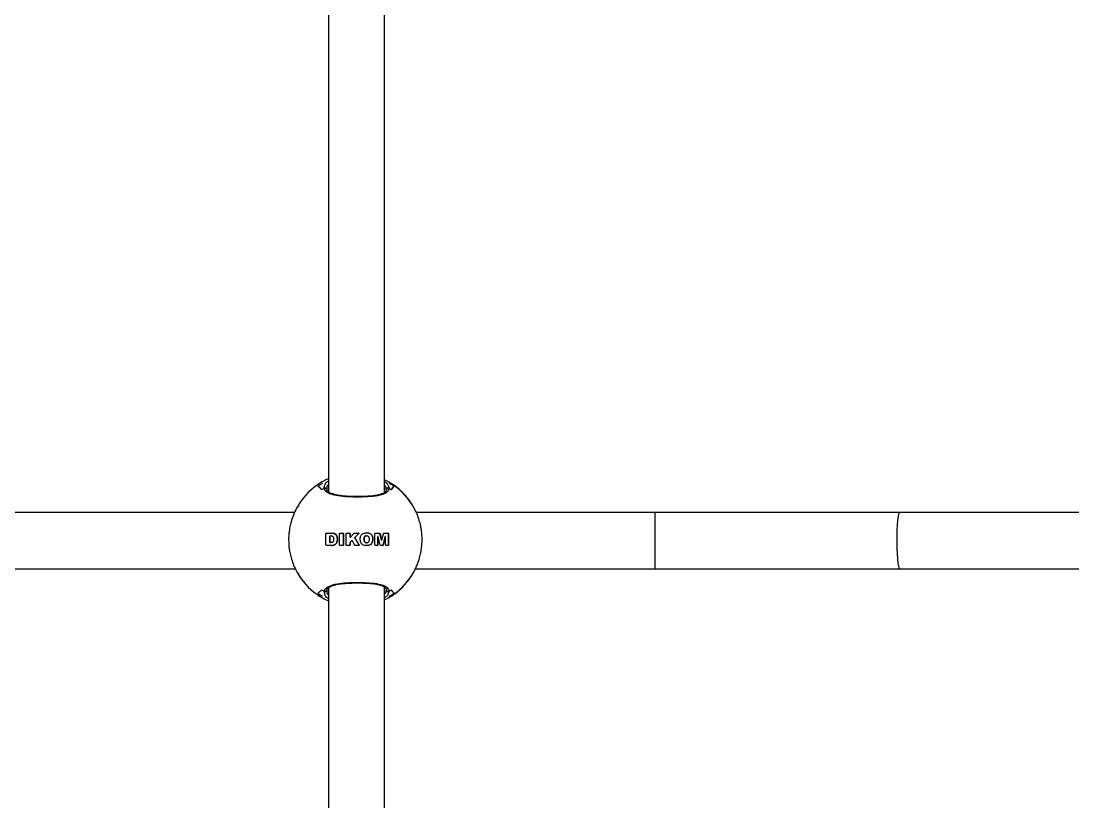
# Model space of a CAD drawing. Header units: millimetres. Extents: x -3650 to 2858, y -2899 to 2376.
# Drawn here: x 708.8 to 1008.4, y 51.4 to 273.6 of the extents above; entities that cross this region are included whole.
import ezdxf

# ---------------------------------------------------------------- set-up
doc = ezdxf.new("R2010")
doc.units = ezdxf.units.MM
doc.layers.add('DIKOM_ОБЪЕКТ', color=7, linetype='Continuous')

msp = doc.modelspace()

# ---------------------------------------------------------------- linework, layer by layer
at = {"layer": 'DIKOM_ОБЪЕКТ'}
for p, q in [((796.33, 412.34), (796.33, 139.7)), ((812.33, 139.51), (812.33, 412.53)), ((813.31, 141.47), (813.59, 140.7)), ((795.87, 140.36), (795.86, 140.55)), ((812.83, 140.22), (812.8, 140.31)), ((787.85, 135.78), (787.77, 135.52)), ((788.11, 136.41), (787.94, 136.13)), ((788.01, 136.27), (787.96, 136.11)), ((786.67, 133.76), (521.33, 133.76)), ((889.42, 133.76), (821.33, 133.76)), ((959.07, 133.76), (889.42, 133.76)), ((889.42, 117.76), (889.42, 133.76)), ((1024.33, 133.76), (959.07, 133.76)), ((795.59, 127.78), (795.69, 127.89)), ((795.59, 124.61), (795.59, 127.73)), ((795.69, 127.89), (795.8, 127.93)), ((795.8, 127.93), (795.89, 127.93)), ((795.89, 127.93), (797.23, 127.93)), ((796.7, 126.94), (796.7, 125.41)), ((796.7, 125.41), (796.7, 126.94)), ((796.7, 126.94), (796.7, 126.94)), ((796.94, 127.14), (796.94, 127.14)), ((796.95, 127.14), (797.13, 127.13)), ((796.96, 127.14), (796.96, 127.14)), ((797.23, 127.93), (797.94, 127.83)), ((797.94, 127.83), (797.23, 127.93)), ((797.54, 126.98), (797.63, 126.87)), ((797.94, 127.83), (798.09, 127.77)), ((798.09, 127.77), (797.94, 127.83)), ((797.94, 127.83), (797.94, 127.83)), ((798.09, 127.77), (798.61, 127.31)), ((798.6, 127.31), (798.09, 127.77)), ((798.09, 127.77), (798.09, 127.77)), ((798.8, 126.87), (798.6, 127.31)), ((798.6, 127.31), (798.61, 127.31)), ((798.61, 127.31), (798.8, 126.87)), ((798.75, 125.31), (798.88, 125.89)), ((798.88, 125.89), (798.76, 125.31)), ((798.8, 126.87), (798.88, 125.89)), ((798.88, 125.89), (798.8, 126.87)), ((798.8, 126.87), (798.8, 126.87)), ((798.88, 125.89), (798.88, 125.89)), ((799.51, 124.61), (799.51, 127.73)), ((799.71, 127.93), (800.41, 127.93)), ((800.61, 127.73), (800.61, 124.61)), ((800.61, 124.61), (800.61, 127.73)), ((800.61, 127.73), (800.61, 127.73)), ((801.41, 124.61), (801.41, 127.74)), ((801.61, 127.93), (802.3, 127.93)), ((802.5, 127.73), (802.5, 126.8)), ((802.5, 126.8), (802.5, 127.73)), ((802.5, 127.73), (802.5, 127.73)), ((802.5, 126.8), (802.5, 126.8)), ((802.57, 126.73), (802.58, 126.73)), ((802.64, 126.76), (803.52, 127.78)), ((803.85, 127.93), (804.89, 127.93)), ((803.91, 126.44), (803.91, 126.44)), ((803.94, 126.75), (804.95, 127.79)), ((803.94, 126.75), (803.95, 126.75)), ((804.95, 127.79), (803.95, 126.75)), ((804.95, 127.79), (804.95, 127.79)), ((806.48, 126.53), (806.48, 125.81)), ((806.48, 126.53), (806.48, 126.53)), ((806.48, 125.81), (806.48, 126.53)), ((806.65, 126.94), (806.65, 126.94)), ((806.92, 127.13), (806.92, 127.13)), ((807.18, 127.18), (807.18, 127.18)), ((807.86, 127.91), (807.19, 127.95)), ((807.86, 127.91), (807.86, 127.91)), ((807.9, 126.45), (807.89, 125.81)), ((808.9, 126.87), (808.9, 126.87)), ((809.56, 124.61), (809.56, 127.73)), ((809.76, 127.93), (810.77, 127.93)), ((810.43, 124.61), (810.43, 126.9)), ((810.43, 126.9), (810.44, 126.9)), ((810.44, 126.9), (810.44, 124.61)), ((810.46, 126.92), (810.46, 126.92)), ((811.06, 124.61), (810.49, 126.9)), ((811.46, 125.98), (811.01, 127.74)), ((811.02, 127.74), (811.47, 125.98)), ((811.46, 125.98), (811.47, 125.98)), ((811.51, 125.95), (811.51, 125.95)), ((811.56, 125.98), (812, 127.74)), ((812.53, 126.9), (811.95, 124.61)), ((811.95, 124.61), (812.53, 126.9)), ((812.25, 127.93), (813.25, 127.93)), ((812.53, 126.9), (812.53, 126.9)), ((812.56, 126.92), (812.55, 126.92)), ((812.58, 124.61), (812.58, 126.9)), ((813.44, 124.61), (813.44, 127.73)), ((813.44, 127.73), (813.45, 127.73)), ((813.45, 127.73), (813.45, 124.61)), ((795.6, 124.56), (795.59, 124.61)), ((795.81, 124.42), (795.68, 124.47)), ((795.89, 124.41), (795.81, 124.42)), ((797.24, 124.41), (795.89, 124.41)), ((796.7, 125.41), (796.7, 125.41)), ((796.93, 125.21), (796.93, 125.21)), ((797.33, 125.24), (796.95, 125.21)), ((796.96, 125.21), (796.96, 125.21)), ((797.37, 124.42), (797.24, 124.41)), ((797.25, 124.41), (797.37, 124.42)), ((797.9, 124.51), (797.37, 124.42)), ((797.37, 124.42), (797.89, 124.51)), ((797.37, 124.42), (797.37, 124.42)), ((797.89, 124.51), (797.9, 124.51)), ((798.75, 125.31), (798.76, 125.31)), ((800.41, 124.41), (799.71, 124.41)), ((800.61, 124.61), (800.61, 124.61)), ((802.3, 124.41), (801.61, 124.41)), ((802.5, 125.07), (802.5, 124.61)), ((802.5, 124.61), (802.5, 125.07)), ((802.5, 125.07), (802.5, 125.07)), ((802.5, 124.61), (802.5, 124.61)), ((802.93, 125.71), (802.64, 125.41)), ((802.64, 125.41), (802.93, 125.71)), ((802.64, 125.41), (802.64, 125.41)), ((802.93, 125.71), (802.93, 125.71)), ((803.03, 125.76), (803.03, 125.76)), ((803.72, 124.59), (803.16, 125.68)), ((804.95, 124.41), (804.01, 124.41)), ((805.04, 124.58), (805.04, 124.58)), ((806.48, 125.81), (806.6, 125.46)), ((806.48, 125.81), (806.48, 125.81)), ((806.61, 125.46), (806.48, 125.81)), ((806.6, 125.46), (806.61, 125.46)), ((807.16, 125.16), (807.17, 125.16)), ((807.2, 124.35), (807.87, 124.44)), ((807.89, 125.81), (807.77, 125.45)), ((807.87, 124.44), (807.87, 124.44)), ((808.87, 125.4), (808.88, 125.4)), ((810.24, 124.41), (809.76, 124.41)), ((810.43, 124.61), (810.44, 124.61)), ((811.71, 124.41), (811.31, 124.41)), ((811.95, 124.61), (811.95, 124.61)), ((813.25, 124.41), (812.77, 124.41)), ((813.44, 124.61), (813.45, 124.61)), ((521.08, 117.76), (786.89, 117.76)), ((821.08, 117.76), (889.42, 117.76)), ((889.42, 117.76), (959.07, 117.76)), ((959.07, 117.76), (1024.33, 117.76)), ((787.77, 116.52), (787.85, 116.26)), ((787.96, 115.93), (788.01, 115.77)), ((795.39, 110.25), (795.11, 111.34)), ((795.91, 111.56), (795.93, 111.48)), ((796.33, 112.34), (796.33, -160.3)), ((812.33, -160.49), (812.33, 112.53)), ((812.8, 111.73), (812.83, 111.82)), ((813.59, 111.34), (813.27, 110.53)), ((814.16, 110.01), (813.65, 109.94)), ((814.24, 110.3), (814.24, 110.02))]:
    msp.add_line(p, q, dxfattribs=at)
at = {"layer": 'DIKOM_ОБЪЕКТ', "flags": 128}
msp.add_lwpolyline([(959.07, 117.76), (958.9, 117.95), (958.74, 118.5), (958.59, 119.39), (958.47, 120.58), (958.37, 122.02), (958.3, 123.62), (958.28, 125.33), (958.29, 127.06), (958.33, 128.72), (958.41, 130.25), (958.52, 131.57), (958.66, 132.62), (958.82, 133.34), (958.99, 133.72), (959.07, 133.76)], dxfattribs=at)
at = {"layer": 'DIKOM_ОБЪЕКТ'}
for centre, radius, start, end in [((804.01, 126.03), 18.99, 122.6654, 147.3703), ((804.17, 126.02), 18.67, 120.5919, 125.6266), ((804.15, 126.04), 18.66, 54.3693, 59.4077), ((803.99, 126.03), 18.99, 32.6301, 57.3343), ((804.29, 126.13), 17.22, 122.2133, 125.0605), ((804.26, 125.9), 17.49, 54.9611, 57.765), ((804.01, 126.01), 19, 212.6307, 237.3324), ((803.99, 126.01), 19, 302.6679, 327.3689), ((804.32, 125.96), 17.28, 234.9374, 237.7754), ((804.23, 126.18), 17.54, 302.2462, 305.041), ((804.12, 125.95), 18.59, 234.3625, 239.4191), ((804.2, 125.94), 18.58, 300.5813, 305.6417)]:
    msp.add_arc(centre, radius, start, end, dxfattribs=at)
for points, knots in [([(793.29, 141.2), (793.47, 141.12), (793.85, 140.96), (794.21, 140.47), (794.4, 140.22)], [0, 0, 0, 0, 0.49657, 1, 1, 1, 1]), ([(794.4, 140.22), (794.22, 140.47), (793.85, 140.96), (793.48, 141.12), (793.29, 141.2)], [0, 0, 0, 0, 0.496482, 1, 1, 1, 1]), ([(796.33, 143.36), (795.99, 143.22), (795.05, 142.84), (794.21, 142.3), (793.67, 141.95)], [0, 0, 0, 0, 0.368064, 1, 1, 1, 1]), ([(795.11, 140.7), (795.1, 140.74), (795.04, 141.11), (795.25, 141.5), (795.44, 141.85)], [0, 0, 0, 0, 0.112863, 1, 1, 1, 1]), ([(795.44, 141.85), (795.46, 141.94), (795.53, 142.26), (796, 142.57), (796.33, 142.79)], [0, 0, 0, 0, 0.28364, 1, 1, 1, 1]), ([(796.33, 141.78), (796.3, 141.75), (795.83, 141.35), (795.86, 140.93), (795.88, 140.54)], [0, 0, 0, 0, 0.071306, 1, 1, 1, 1]), ([(814.17, 142.04), (814.06, 142.12), (813.49, 142.53), (812.85, 142.83), (812.33, 143.07)], [0, 0, 0, 0, 0.191107, 1, 1, 1, 1]), ([(812.33, 142.57), (812.69, 142.31), (813.19, 141.94), (813.29, 141.57), (813.31, 141.47)], [0, 0, 0, 0, 0.711227, 1, 1, 1, 1]), ([(812.8, 140.31), (812.81, 140.66), (812.81, 141.06), (812.38, 141.46), (812.33, 141.5)], [0, 0, 0, 0, 0.884631, 1, 1, 1, 1]), ([(823.01, 126.02), (822.98, 126.85), (822.93, 128.01), (822.66, 129.72), (822.32, 131.18), (821.76, 132.88), (820.99, 134.61), (820, 136.34), (818.79, 138.02), (817.35, 139.6), (815.81, 140.97), (814.69, 141.71), (814.17, 142.04)], [0, 0, 0, 0, 0.129766, 0.183149, 0.271799, 0.364326, 0.464037, 0.568649, 0.677257, 0.789171, 0.903896, 1, 1, 1, 1]), ([(814.3, 140.22), (814.42, 140.47), (814.66, 140.96), (814.9, 141.12), (815.02, 141.2)], [0, 0, 0, 0, 0.496484, 1, 1, 1, 1]), ([(815.02, 141.2), (814.9, 141.12), (814.66, 140.96), (814.42, 140.47), (814.3, 140.22)], [0, 0, 0, 0, 0.496569, 1, 1, 1, 1]), ([(795.84, 140.38), (795.84, 140.39), (795.83, 140.47), (795.75, 140.59), (795.61, 140.71), (795.44, 140.77), (795.27, 140.77), (795.17, 140.73), (795.12, 140.7), (795.11, 140.7)], [0, 0, 0, 0, 0.031896, 0.241181, 0.444868, 0.634292, 0.810259, 0.980093, 1, 1, 1, 1]), ([(795.11, 140.7), (795.16, 140.72), (795.25, 140.77), (795.42, 140.77), (795.57, 140.73), (795.71, 140.64), (795.81, 140.5), (795.86, 140.35), (795.87, 140.26), (795.87, 140.22)], [0, 0, 0, 0, 0.145337, 0.290734, 0.434564, 0.582055, 0.738507, 0.906196, 1, 1, 1, 1]), ([(813.59, 140.7), (813.49, 140.32), (813.29, 139.56), (811.65, 138.77), (809.45, 138.38), (806.92, 138.19), (804.17, 138.14), (801.1, 138.25), (798.4, 138.56), (796.38, 139.17), (795.36, 139.94), (795.17, 140.5), (795.11, 140.7)], [0, 0, 0, 0, 0.111435, 0.22936, 0.339011, 0.41011, 0.516712, 0.623259, 0.729394, 0.834804, 0.941414, 1, 1, 1, 1]), ([(804.5, 138.3), (804.43, 138.3), (803.82, 138.3), (802.65, 138.33), (801.07, 138.42), (799.61, 138.58), (798.34, 138.81), (797.31, 139.12), (796.54, 139.49), (796.07, 139.9), (795.87, 140.17), (795.87, 140.34), (795.87, 140.36)], [0, 0, 0, 0, 0.014273, 0.137226, 0.259476, 0.380698, 0.501412, 0.620166, 0.738564, 0.856338, 0.978306, 1, 1, 1, 1]), ([(812.8, 140.19), (812.8, 140.14), (812.79, 139.96), (812.59, 139.68), (812.1, 139.3), (811.32, 138.96), (810.26, 138.7), (808.98, 138.5), (807.53, 138.38), (806.01, 138.31), (804.98, 138.3), (804.5, 138.3)], [0, 0, 0, 0, 0.050539, 0.174305, 0.287662, 0.408261, 0.528488, 0.647392, 0.76978, 0.89136, 1, 1, 1, 1]), ([(813.59, 140.7), (813.54, 140.72), (813.45, 140.77), (813.28, 140.77), (813.13, 140.73), (812.99, 140.64), (812.89, 140.5), (812.84, 140.35), (812.83, 140.26), (812.83, 140.22)], [0, 0, 0, 0, 0.145413, 0.290786, 0.434696, 0.582162, 0.738587, 0.906212, 1, 1, 1, 1]), ([(812.83, 140.22), (812.84, 140.29), (812.85, 140.42), (812.95, 140.59), (813.09, 140.71), (813.26, 140.77), (813.43, 140.77), (813.53, 140.73), (813.58, 140.7), (813.59, 140.7)], [0, 0, 0, 0, 0.177696, 0.355337, 0.528332, 0.689314, 0.838766, 0.982905, 1, 1, 1, 1]), ([(787.94, 136.13), (787.71, 135.77), (787.08, 134.8), (786.33, 133.13), (785.72, 131.32), (785.37, 129.93), (785.26, 129.17), (785.22, 128.91)], [0, 0, 0, 0, 0.164443, 0.445199, 0.703331, 0.900366, 1, 1, 1, 1]), ([(785.27, 128.9), (785.2, 128.58), (785.01, 127.69), (784.98, 125.7), (785.03, 123.92), (785.25, 122.99), (785.27, 122.89)], [0, 0, 0, 0, 0.172979, 0.481716, 0.944279, 1, 1, 1, 1]), ([(795.59, 127.73), (795.59, 127.74), (795.59, 127.76), (795.59, 127.78), (795.59, 127.78)], [0, 0, 0, 0, 0.536694, 1, 1, 1, 1]), ([(796.95, 127.14), (796.91, 127.13), (796.84, 127.13), (796.77, 127.08), (796.72, 127.01), (796.7, 126.96), (796.7, 126.94)], [0, 0, 0, 0, 0.323731, 0.603172, 0.807546, 1, 1, 1, 1]), ([(796.7, 126.94), (796.71, 126.96), (796.72, 127.01), (796.76, 127.07), (796.82, 127.11), (796.89, 127.14), (796.93, 127.14), (796.95, 127.14)], [0, 0, 0, 0, 0.193604, 0.386634, 0.592057, 0.825369, 1, 1, 1, 1]), ([(797.13, 127.13), (797.23, 127.11), (797.38, 127.08), (797.5, 127), (797.54, 126.98)], [0, 0, 0, 0, 0.709354, 1, 1, 1, 1]), ([(797.63, 126.87), (797.67, 126.8), (797.72, 126.71), (797.74, 126.61), (797.74, 126.59)], [0, 0, 0, 0, 0.78595, 1, 1, 1, 1]), ([(797.74, 126.59), (797.76, 126.33), (797.79, 126.02), (797.74, 125.71), (797.73, 125.66)], [0, 0, 0, 0, 0.82795, 1, 1, 1, 1]), ([(799.51, 127.73), (799.51, 127.76), (799.52, 127.8), (799.55, 127.86), (799.6, 127.9), (799.66, 127.93), (799.7, 127.93), (799.71, 127.93)], [0, 0, 0, 0, 0.210795, 0.4216, 0.633184, 0.854192, 1, 1, 1, 1]), ([(800.61, 127.73), (800.6, 127.76), (800.6, 127.8), (800.56, 127.86), (800.5, 127.91), (800.45, 127.93), (800.41, 127.93), (800.4, 127.93)], [0, 0, 0, 0, 0.219266, 0.438477, 0.666216, 0.903885, 1, 1, 1, 1]), ([(800.41, 127.93), (800.43, 127.93), (800.48, 127.92), (800.55, 127.88), (800.59, 127.82), (800.61, 127.77), (800.61, 127.74), (800.61, 127.73)], [0, 0, 0, 0, 0.241144, 0.481934, 0.722235, 0.953828, 1, 1, 1, 1]), ([(801.41, 127.74), (801.41, 127.76), (801.41, 127.8), (801.45, 127.86), (801.49, 127.9), (801.55, 127.93), (801.59, 127.93), (801.61, 127.93)], [0, 0, 0, 0, 0.207851, 0.416027, 0.622521, 0.831466, 1, 1, 1, 1]), ([(802.3, 127.93), (802.32, 127.93), (802.37, 127.92), (802.43, 127.89), (802.48, 127.83), (802.5, 127.78), (802.5, 127.74), (802.5, 127.73)], [0, 0, 0, 0, 0.229046, 0.457911, 0.688228, 0.917247, 1, 1, 1, 1]), ([(802.5, 127.73), (802.49, 127.76), (802.49, 127.8), (802.45, 127.87), (802.39, 127.91), (802.34, 127.93), (802.31, 127.93), (802.3, 127.93)], [0, 0, 0, 0, 0.224367, 0.448427, 0.676092, 0.906262, 1, 1, 1, 1]), ([(802.5, 126.8), (802.5, 126.8), (802.51, 126.78), (802.52, 126.76), (802.53, 126.74), (802.56, 126.73), (802.58, 126.73), (802.61, 126.73), (802.62, 126.74), (802.63, 126.75), (802.64, 126.76)], [0, 0, 0, 0, 0.130905, 0.262014, 0.394284, 0.52817, 0.662391, 0.796996, 0.930832, 1, 1, 1, 1]), ([(802.57, 126.73), (802.57, 126.73), (802.56, 126.73), (802.54, 126.73), (802.52, 126.75), (802.51, 126.77), (802.5, 126.79), (802.5, 126.8), (802.5, 126.8)], [0, 0, 0, 0, 0.05383, 0.263393, 0.474082, 0.683765, 0.892318, 1, 1, 1, 1]), ([(803.52, 127.78), (803.56, 127.82), (803.64, 127.89), (803.76, 127.93), (803.83, 127.93), (803.85, 127.93)], [0, 0, 0, 0, 0.427664, 0.855237, 1, 1, 1, 1]), ([(803.91, 126.44), (803.9, 126.47), (803.87, 126.52), (803.87, 126.62), (803.9, 126.7), (803.93, 126.74), (803.94, 126.75)], [0, 0, 0, 0, 0.274156, 0.548396, 0.822467, 1, 1, 1, 1]), ([(803.95, 126.75), (803.93, 126.73), (803.89, 126.68), (803.87, 126.58), (803.88, 126.5), (803.9, 126.46), (803.91, 126.44)], [0, 0, 0, 0, 0.273527, 0.546862, 0.820541, 1, 1, 1, 1]), ([(803.91, 126.44), (804.1, 126.13), (804.48, 125.51), (804.86, 124.89), (805.04, 124.58)], [0, 0, 0, 0, 0.498599, 1, 1, 1, 1]), ([(805.04, 124.58), (804.85, 124.89), (804.48, 125.51), (804.1, 126.13), (803.91, 126.44)], [0, 0, 0, 0, 0.498624, 1, 1, 1, 1]), ([(804.89, 127.93), (804.9, 127.93), (804.92, 127.93), (804.94, 127.91), (804.96, 127.89), (804.97, 127.86), (804.98, 127.84), (804.97, 127.81), (804.96, 127.8), (804.95, 127.79)], [0, 0, 0, 0, 0.147035, 0.294418, 0.441667, 0.590291, 0.739832, 0.889936, 1, 1, 1, 1]), ([(804.95, 127.79), (804.95, 127.8), (804.97, 127.81), (804.97, 127.84), (804.97, 127.87), (804.96, 127.9), (804.93, 127.92), (804.91, 127.93), (804.89, 127.93), (804.89, 127.93)], [0, 0, 0, 0, 0.14941, 0.298968, 0.448806, 0.599154, 0.748411, 0.896776, 1, 1, 1, 1]), ([(805.46, 125.5), (805.42, 125.85), (805.36, 126.31), (805.44, 126.75), (805.46, 126.85)], [0, 0, 0, 0, 0.776361, 1, 1, 1, 1]), ([(805.46, 126.85), (805.52, 127.02), (805.65, 127.34), (806, 127.69), (806.28, 127.82), (806.42, 127.88)], [0, 0, 0, 0, 0.356978, 0.69522, 1, 1, 1, 1]), ([(806.42, 127.88), (806.73, 127.94), (807.22, 128.04), (807.69, 127.94), (807.86, 127.91)], [0, 0, 0, 0, 0.646336, 1, 1, 1, 1]), ([(806.65, 126.94), (806.6, 126.85), (806.52, 126.72), (806.49, 126.58), (806.48, 126.53)], [0, 0, 0, 0, 0.667172, 1, 1, 1, 1]), ([(806.48, 126.53), (806.51, 126.62), (806.54, 126.77), (806.63, 126.9), (806.65, 126.94)], [0, 0, 0, 0, 0.66713, 1, 1, 1, 1]), ([(806.92, 127.13), (806.85, 127.09), (806.75, 127.04), (806.67, 126.96), (806.65, 126.94)], [0, 0, 0, 0, 0.699166, 1, 1, 1, 1]), ([(806.65, 126.94), (806.71, 126.99), (806.79, 127.07), (806.89, 127.11), (806.92, 127.13)], [0, 0, 0, 0, 0.69892, 1, 1, 1, 1]), ([(806.92, 127.13), (807, 127.15), (807.14, 127.19), (807.28, 127.17), (807.34, 127.16)], [0, 0, 0, 0, 0.581547, 1, 1, 1, 1]), ([(807.18, 127.17), (807.15, 127.17), (807.06, 127.18), (806.98, 127.15), (806.92, 127.13)], [0, 0, 0, 0, 0.329244, 1, 1, 1, 1]), ([(807.34, 127.16), (807.43, 127.12), (807.57, 127.07), (807.68, 126.97), (807.72, 126.94)], [0, 0, 0, 0, 0.66234, 1, 1, 1, 1]), ([(807.72, 126.94), (807.77, 126.86), (807.87, 126.71), (807.89, 126.53), (807.9, 126.45)], [0, 0, 0, 0, 0.549081, 1, 1, 1, 1]), ([(807.86, 127.91), (808.02, 127.84), (808.34, 127.72), (808.71, 127.34), (808.84, 127.03), (808.9, 126.87)], [0, 0, 0, 0, 0.338021, 0.676349, 1, 1, 1, 1]), ([(808.9, 126.87), (808.84, 127.03), (808.71, 127.35), (808.33, 127.72), (808.02, 127.84), (807.86, 127.91)], [0, 0, 0, 0, 0.330573, 0.660945, 1, 1, 1, 1]), ([(808.87, 125.4), (808.93, 125.76), (809.01, 126.25), (808.92, 126.74), (808.9, 126.87)], [0, 0, 0, 0, 0.724741, 1, 1, 1, 1]), ([(808.9, 126.87), (808.95, 126.51), (809.01, 126.02), (808.91, 125.53), (808.88, 125.4)], [0, 0, 0, 0, 0.724329, 1, 1, 1, 1]), ([(809.56, 127.73), (809.56, 127.76), (809.56, 127.8), (809.59, 127.85), (809.63, 127.9), (809.69, 127.93), (809.73, 127.93), (809.76, 127.93)], [0, 0, 0, 0, 0.190959, 0.381726, 0.580625, 0.790931, 1, 1, 1, 1]), ([(810.43, 126.9), (810.43, 126.9), (810.44, 126.9), (810.44, 126.91), (810.45, 126.92), (810.45, 126.92), (810.46, 126.92), (810.46, 126.92)], [0, 0, 0, 0, 0.228664, 0.457039, 0.698651, 0.95206, 1, 1, 1, 1]), ([(810.49, 126.9), (810.48, 126.9), (810.48, 126.91), (810.47, 126.91), (810.47, 126.92), (810.46, 126.92), (810.45, 126.91), (810.44, 126.91), (810.44, 126.9), (810.44, 126.9), (810.44, 126.9)], [0, 0, 0, 0, 0.123588, 0.249696, 0.379012, 0.517569, 0.66431, 0.811285, 0.948721, 1, 1, 1, 1]), ([(810.77, 127.93), (810.8, 127.93), (810.86, 127.92), (810.94, 127.87), (811, 127.81), (811.01, 127.76), (811.02, 127.74)], [0, 0, 0, 0, 0.284818, 0.570751, 0.836857, 1, 1, 1, 1]), ([(811.51, 125.95), (811.51, 125.95), (811.5, 125.95), (811.49, 125.95), (811.47, 125.96), (811.46, 125.97), (811.46, 125.98), (811.46, 125.98)], [0, 0, 0, 0, 0.019373, 0.320653, 0.618463, 0.894493, 1, 1, 1, 1]), ([(811.47, 125.98), (811.47, 125.98), (811.47, 125.97), (811.48, 125.96), (811.5, 125.95), (811.52, 125.95), (811.53, 125.95), (811.55, 125.96), (811.56, 125.97), (811.56, 125.98), (811.56, 125.98)], [0, 0, 0, 0, 0.119969, 0.240469, 0.370225, 0.510449, 0.661148, 0.809908, 0.947222, 1, 1, 1, 1]), ([(812, 127.74), (812.02, 127.77), (812.05, 127.83), (812.12, 127.9), (812.19, 127.93), (812.24, 127.93), (812.25, 127.93)], [0, 0, 0, 0, 0.289893, 0.578762, 0.898308, 1, 1, 1, 1]), ([(812.58, 126.9), (812.58, 126.9), (812.58, 126.9), (812.57, 126.91), (812.57, 126.91), (812.56, 126.92), (812.55, 126.92), (812.54, 126.91), (812.53, 126.91), (812.53, 126.9), (812.53, 126.9)], [0, 0, 0, 0, 0.114323, 0.228325, 0.349966, 0.4864, 0.639659, 0.804807, 0.96393, 1, 1, 1, 1]), ([(812.53, 126.9), (812.53, 126.9), (812.53, 126.91), (812.54, 126.92), (812.55, 126.92), (812.55, 126.92), (812.55, 126.92)], [0, 0, 0, 0, 0.297951, 0.593954, 0.922028, 1, 1, 1, 1]), ([(813.44, 127.73), (813.44, 127.75), (813.43, 127.79), (813.4, 127.85), (813.36, 127.89), (813.31, 127.92), (813.27, 127.93), (813.24, 127.93)], [0, 0, 0, 0, 0.180236, 0.359879, 0.544797, 0.754097, 1, 1, 1, 1]), ([(813.25, 127.93), (813.28, 127.93), (813.33, 127.92), (813.39, 127.87), (813.43, 127.81), (813.44, 127.76), (813.44, 127.74), (813.45, 127.73)], [0, 0, 0, 0, 0.322053, 0.547388, 0.773825, 0.968938, 1, 1, 1, 1]), ([(814.17, 110), (814.34, 110.1), (815.17, 110.58), (816.51, 111.68), (818.16, 113.27), (819.58, 115.06), (820.76, 116.96), (821.66, 118.91), (822.28, 120.72), (822.66, 122.34), (822.94, 124.05), (822.98, 125.28), (823.01, 126.02)], [0, 0, 0, 0, 0.030462, 0.151108, 0.271207, 0.390414, 0.508024, 0.622277, 0.727319, 0.8075, 0.883349, 1, 1, 1, 1]), ([(785.26, 122.89), (785.27, 122.77), (785.38, 122.1), (785.68, 120.86), (786.24, 119.16), (786.97, 117.48), (787.61, 116.42), (787.92, 115.9)], [0, 0, 0, 0, 0.046697, 0.27164, 0.506407, 0.759423, 1, 1, 1, 1]), ([(795.68, 124.47), (795.66, 124.48), (795.63, 124.51), (795.61, 124.55), (795.6, 124.56)], [0, 0, 0, 0, 0.555502, 1, 1, 1, 1]), ([(796.7, 125.41), (796.7, 125.39), (796.71, 125.34), (796.75, 125.28), (796.81, 125.24), (796.87, 125.21), (796.91, 125.21), (796.93, 125.21)], [0, 0, 0, 0, 0.195077, 0.389419, 0.596268, 0.831968, 1, 1, 1, 1]), ([(796.95, 125.21), (796.92, 125.21), (796.85, 125.22), (796.77, 125.27), (796.72, 125.33), (796.71, 125.38), (796.7, 125.41), (796.7, 125.41)], [0, 0, 0, 0, 0.309834, 0.579089, 0.779573, 0.961002, 1, 1, 1, 1]), ([(797.62, 125.43), (797.57, 125.37), (797.48, 125.29), (797.37, 125.25), (797.33, 125.24)], [0, 0, 0, 0, 0.617471, 1, 1, 1, 1]), ([(797.73, 125.66), (797.71, 125.6), (797.69, 125.52), (797.64, 125.45), (797.62, 125.43)], [0, 0, 0, 0, 0.688471, 1, 1, 1, 1]), ([(797.89, 124.51), (798.07, 124.6), (798.42, 124.78), (798.64, 125.13), (798.75, 125.31)], [0, 0, 0, 0, 0.489754, 1, 1, 1, 1]), ([(798.76, 125.31), (798.66, 125.15), (798.47, 124.84), (798.13, 124.61), (797.94, 124.53), (797.9, 124.51)], [0, 0, 0, 0, 0.44543, 0.889273, 1, 1, 1, 1]), ([(799.71, 124.41), (799.69, 124.42), (799.64, 124.42), (799.58, 124.45), (799.54, 124.5), (799.51, 124.56), (799.51, 124.6), (799.51, 124.61)], [0, 0, 0, 0, 0.22034, 0.441103, 0.651333, 0.847987, 1, 1, 1, 1]), ([(800.61, 124.61), (800.61, 124.59), (800.6, 124.55), (800.57, 124.49), (800.52, 124.44), (800.46, 124.42), (800.43, 124.41), (800.41, 124.41)], [0, 0, 0, 0, 0.206325, 0.41247, 0.625784, 0.848523, 1, 1, 1, 1]), ([(800.41, 124.41), (800.43, 124.42), (800.48, 124.42), (800.54, 124.46), (800.59, 124.51), (800.61, 124.57), (800.61, 124.6), (800.61, 124.61)], [0, 0, 0, 0, 0.228791, 0.457662, 0.685558, 0.905053, 1, 1, 1, 1]), ([(801.61, 124.41), (801.59, 124.41), (801.54, 124.42), (801.48, 124.45), (801.44, 124.5), (801.41, 124.55), (801.41, 124.59), (801.41, 124.61)], [0, 0, 0, 0, 0.208601, 0.417221, 0.62151, 0.820865, 1, 1, 1, 1]), ([(802.5, 124.61), (802.5, 124.59), (802.5, 124.55), (802.46, 124.49), (802.41, 124.44), (802.36, 124.42), (802.32, 124.41), (802.3, 124.41)], [0, 0, 0, 0, 0.209349, 0.418343, 0.630383, 0.8456, 1, 1, 1, 1]), ([(802.3, 124.41), (802.32, 124.42), (802.37, 124.42), (802.43, 124.45), (802.47, 124.5), (802.5, 124.56), (802.5, 124.6), (802.5, 124.61)], [0, 0, 0, 0, 0.214832, 0.430001, 0.645809, 0.860443, 1, 1, 1, 1]), ([(802.64, 125.41), (802.61, 125.37), (802.54, 125.3), (802.51, 125.17), (802.5, 125.09), (802.5, 125.07)], [0, 0, 0, 0, 0.405023, 0.809848, 1, 1, 1, 1]), ([(802.5, 125.07), (802.5, 125.12), (802.51, 125.22), (802.57, 125.34), (802.62, 125.4), (802.64, 125.41)], [0, 0, 0, 0, 0.400867, 0.801869, 1, 1, 1, 1]), ([(803.16, 125.68), (803.15, 125.69), (803.13, 125.72), (803.09, 125.75), (803.04, 125.76), (802.99, 125.75), (802.96, 125.74), (802.94, 125.72), (802.93, 125.71)], [0, 0, 0, 0, 0.179715, 0.360013, 0.540963, 0.723047, 0.906201, 1, 1, 1, 1]), ([(802.93, 125.71), (802.94, 125.72), (802.97, 125.75), (803, 125.76), (803.03, 125.76), (803.03, 125.76)], [0, 0, 0, 0, 0.431953, 0.864047, 1, 1, 1, 1]), ([(804.01, 124.41), (803.97, 124.42), (803.89, 124.43), (803.79, 124.49), (803.74, 124.56), (803.72, 124.59)], [0, 0, 0, 0, 0.330683, 0.661489, 1, 1, 1, 1]), ([(804.94, 124.41), (804.96, 124.42), (804.98, 124.42), (805.02, 124.44), (805.04, 124.48), (805.05, 124.51), (805.05, 124.55), (805.04, 124.57), (805.04, 124.58)], [0, 0, 0, 0, 0.171552, 0.343339, 0.515409, 0.687944, 0.861309, 1, 1, 1, 1]), ([(805.04, 124.58), (805.05, 124.57), (805.06, 124.55), (805.06, 124.51), (805.04, 124.47), (805.01, 124.44), (804.98, 124.42), (804.96, 124.42), (804.95, 124.41)], [0, 0, 0, 0, 0.173544, 0.34754, 0.521373, 0.694774, 0.867523, 1, 1, 1, 1]), ([(806.32, 124.51), (806.18, 124.57), (805.9, 124.71), (805.6, 125.07), (805.51, 125.36), (805.46, 125.5)], [0, 0, 0, 0, 0.337021, 0.674134, 1, 1, 1, 1]), ([(807.87, 124.44), (807.63, 124.39), (807.11, 124.29), (806.59, 124.43), (806.32, 124.51)], [0, 0, 0, 0, 0.468566, 1, 1, 1, 1]), ([(806.6, 125.46), (806.65, 125.4), (806.75, 125.28), (806.95, 125.18), (807.1, 125.17), (807.16, 125.16)], [0, 0, 0, 0, 0.34682, 0.693572, 1, 1, 1, 1]), ([(807.23, 125.16), (807.15, 125.16), (807, 125.16), (806.78, 125.27), (806.66, 125.38), (806.61, 125.45), (806.61, 125.46)], [0, 0, 0, 0, 0.320716, 0.641339, 0.961019, 1, 1, 1, 1]), ([(807.77, 125.45), (807.72, 125.4), (807.63, 125.28), (807.43, 125.18), (807.29, 125.17), (807.23, 125.16)], [0, 0, 0, 0, 0.34818, 0.696309, 1, 1, 1, 1]), ([(808.88, 125.4), (808.8, 125.23), (808.63, 124.91), (808.25, 124.59), (807.98, 124.48), (807.87, 124.44)], [0, 0, 0, 0, 0.378636, 0.757006, 1, 1, 1, 1]), ([(807.87, 124.44), (808.04, 124.51), (808.37, 124.66), (808.71, 125.03), (808.83, 125.3), (808.87, 125.4)], [0, 0, 0, 0, 0.385589, 0.771343, 1, 1, 1, 1]), ([(809.76, 124.41), (809.73, 124.42), (809.69, 124.42), (809.63, 124.46), (809.58, 124.51), (809.56, 124.57), (809.56, 124.6), (809.56, 124.61)], [0, 0, 0, 0, 0.228418, 0.456857, 0.683585, 0.90024, 1, 1, 1, 1]), ([(810.23, 124.41), (810.26, 124.41), (810.3, 124.42), (810.36, 124.45), (810.4, 124.5), (810.43, 124.56), (810.43, 124.6), (810.43, 124.61)], [0, 0, 0, 0, 0.216646, 0.43439, 0.640472, 0.8314, 1, 1, 1, 1]), ([(810.44, 124.61), (810.43, 124.59), (810.43, 124.55), (810.41, 124.5), (810.37, 124.45), (810.32, 124.42), (810.27, 124.41), (810.24, 124.41), (810.24, 124.41)], [0, 0, 0, 0, 0.181963, 0.363611, 0.54601, 0.735618, 0.937999, 1, 1, 1, 1]), ([(811.31, 124.41), (811.28, 124.42), (811.22, 124.42), (811.14, 124.47), (811.08, 124.54), (811.07, 124.59), (811.06, 124.61)], [0, 0, 0, 0, 0.28407, 0.567953, 0.844222, 1, 1, 1, 1]), ([(811.7, 124.41), (811.73, 124.42), (811.79, 124.42), (811.87, 124.47), (811.93, 124.54), (811.94, 124.59), (811.95, 124.61)], [0, 0, 0, 0, 0.281964, 0.564687, 0.822583, 1, 1, 1, 1]), ([(811.95, 124.61), (811.94, 124.58), (811.93, 124.53), (811.88, 124.47), (811.81, 124.43), (811.75, 124.41), (811.72, 124.41), (811.71, 124.41)], [0, 0, 0, 0, 0.216699, 0.433079, 0.660344, 0.91239, 1, 1, 1, 1]), ([(812.77, 124.41), (812.74, 124.42), (812.69, 124.43), (812.62, 124.49), (812.59, 124.55), (812.58, 124.59), (812.58, 124.61)], [0, 0, 0, 0, 0.321008, 0.609435, 0.826729, 1, 1, 1, 1]), ([(813.45, 124.61), (813.44, 124.6), (813.44, 124.56), (813.42, 124.5), (813.38, 124.46), (813.33, 124.43), (813.28, 124.41), (813.26, 124.41), (813.25, 124.41)], [0, 0, 0, 0, 0.169256, 0.338172, 0.512014, 0.706953, 0.934114, 1, 1, 1, 1]), ([(813.25, 124.41), (813.27, 124.42), (813.32, 124.42), (813.38, 124.47), (813.43, 124.52), (813.44, 124.58), (813.44, 124.61), (813.44, 124.61)], [0, 0, 0, 0, 0.300939, 0.521279, 0.743131, 0.931182, 1, 1, 1, 1]), ([(787.92, 115.9), (787.95, 115.85), (788.32, 115.19), (788.92, 114.39), (789.55, 113.7), (789.71, 113.53)], [0, 0, 0, 0, 0.062749, 0.758374, 1, 1, 1, 1]), ([(795.11, 111.34), (795.12, 111.4), (795.23, 111.88), (795.95, 112.68), (798.01, 113.4), (800.45, 113.73), (803.11, 113.87), (805.89, 113.89), (808.84, 113.74), (811.28, 113.36), (812.94, 112.68), (813.54, 111.94), (813.58, 111.46), (813.59, 111.34)], [0, 0, 0, 0, 0.016179, 0.139894, 0.255656, 0.364059, 0.435113, 0.541734, 0.648234, 0.754186, 0.859596, 0.967105, 1, 1, 1, 1]), ([(794.4, 111.82), (794.22, 111.57), (793.85, 111.08), (793.48, 110.92), (793.29, 110.84)], [0, 0, 0, 0, 0.496486, 1, 1, 1, 1]), ([(794.4, 111.82), (794.22, 111.57), (793.85, 111.08), (793.48, 110.92), (793.29, 110.84)], [0, 0, 0, 0, 0.496486, 1, 1, 1, 1]), ([(795.11, 111.34), (795.16, 111.32), (795.25, 111.27), (795.42, 111.27), (795.57, 111.31), (795.71, 111.4), (795.81, 111.54), (795.86, 111.69), (795.87, 111.78), (795.87, 111.82)], [0, 0, 0, 0, 0.145327, 0.290715, 0.434534, 0.582077, 0.738519, 0.906093, 1, 1, 1, 1]), ([(795.87, 111.82), (795.86, 111.75), (795.85, 111.62), (795.75, 111.45), (795.61, 111.33), (795.44, 111.27), (795.27, 111.27), (795.17, 111.31), (795.12, 111.34), (795.11, 111.34)], [0, 0, 0, 0, 0.177698, 0.355562, 0.528504, 0.689402, 0.838871, 0.983091, 1, 1, 1, 1]), ([(795.85, 111.53), (795.84, 111.56), (795.83, 111.61), (795.86, 111.66), (795.88, 111.69)], [0, 0, 0, 0, 0.45163, 1, 1, 1, 1]), ([(795.93, 111.48), (795.89, 111.14), (795.85, 110.74), (796.27, 110.35), (796.33, 110.29)], [0, 0, 0, 0, 0.85449, 1, 1, 1, 1]), ([(795.94, 111.84), (795.97, 111.92), (796.03, 112.11), (796.42, 112.46), (797.09, 112.83), (798.05, 113.16), (799.25, 113.41), (800.66, 113.58), (802.21, 113.69), (803.31, 113.73), (803.88, 113.73), (803.9, 113.73)], [0, 0, 0, 0, 0.077582, 0.20686, 0.330322, 0.461854, 0.594332, 0.726338, 0.861272, 0.995182, 1, 1, 1, 1]), ([(803.9, 113.73), (804.43, 113.74), (805.52, 113.74), (807.11, 113.69), (808.62, 113.58), (809.96, 113.4), (811.08, 113.15), (811.93, 112.83), (812.5, 112.46), (812.77, 112.07), (812.88, 111.87), (812.83, 111.71), (812.83, 111.71)], [0, 0, 0, 0, 0.10883, 0.222115, 0.334385, 0.445406, 0.555643, 0.66369, 0.77198, 0.880324, 0.998513, 1, 1, 1, 1]), ([(812.33, 110.52), (812.36, 110.54), (812.82, 110.95), (812.81, 111.35), (812.8, 111.73)], [0, 0, 0, 0, 0.065531, 1, 1, 1, 1]), ([(812.83, 111.82), (812.84, 111.75), (812.85, 111.62), (812.95, 111.45), (813.09, 111.33), (813.26, 111.27), (813.43, 111.27), (813.53, 111.31), (813.58, 111.34), (813.59, 111.34)], [0, 0, 0, 0, 0.177699, 0.355438, 0.528363, 0.689348, 0.838802, 0.982905, 1, 1, 1, 1]), ([(813.59, 111.34), (813.54, 111.32), (813.45, 111.27), (813.28, 111.27), (813.13, 111.31), (812.99, 111.4), (812.89, 111.54), (812.84, 111.69), (812.83, 111.78), (812.83, 111.82)], [0, 0, 0, 0, 0.145404, 0.290766, 0.434666, 0.582184, 0.738599, 0.906109, 1, 1, 1, 1]), ([(815.02, 110.84), (814.9, 110.92), (814.66, 111.08), (814.42, 111.57), (814.3, 111.82)], [0, 0, 0, 0, 0.496569, 1, 1, 1, 1]), ([(815.02, 110.84), (814.9, 110.92), (814.66, 111.08), (814.42, 111.57), (814.3, 111.82)], [0, 0, 0, 0, 0.496569, 1, 1, 1, 1]), ([(793.63, 110.13), (793.81, 110), (794.6, 109.45), (795.51, 108.95), (796.28, 108.66), (796.33, 108.64)], [0, 0, 0, 0, 0.204626, 0.943969, 1, 1, 1, 1]), ([(796.33, 109.21), (795.95, 109.49), (795.47, 109.83), (795.4, 110.18), (795.39, 110.25)], [0, 0, 0, 0, 0.795828, 1, 1, 1, 1]), ([(813.27, 110.53), (813.24, 110.41), (813.16, 110.06), (812.66, 109.72), (812.33, 109.49)], [0, 0, 0, 0, 0.340186, 1, 1, 1, 1]), ([(812.33, 108.97), (812.45, 109.02), (813.1, 109.29), (813.69, 109.68), (814.17, 110)], [0, 0, 0, 0, 0.180685, 1, 1, 1, 1])]:
    msp.add_open_spline(points, degree=3, knots=knots, dxfattribs=at)

doc.saveas('drawing.dxf')
